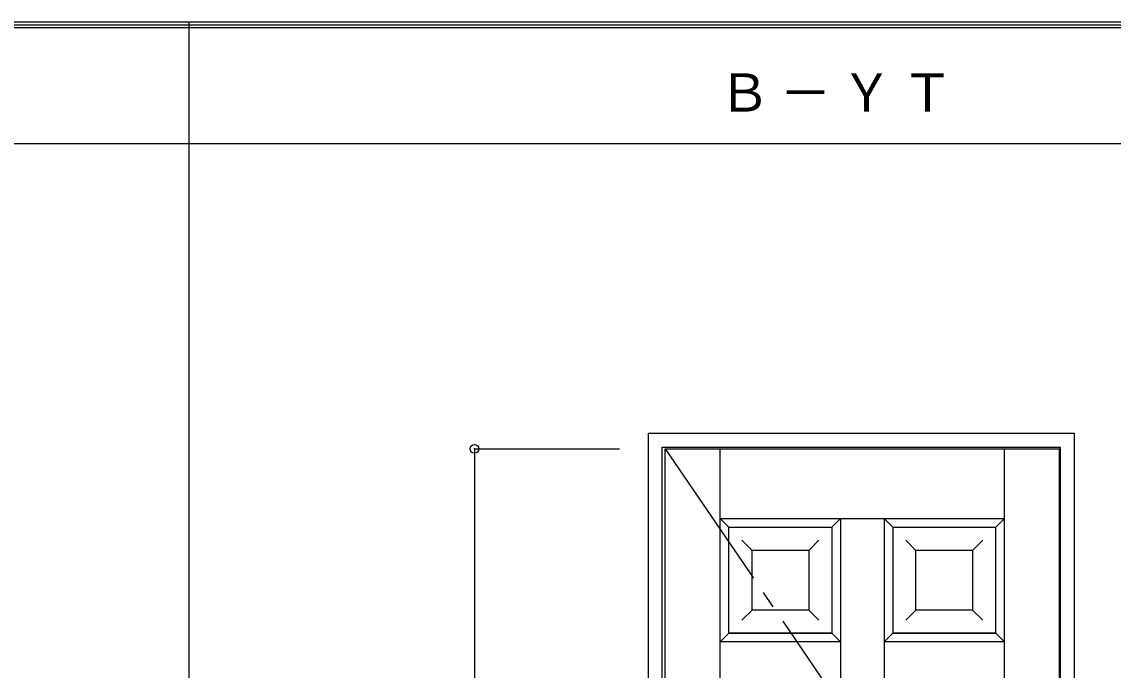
# Model space of a CAD drawing. Units: millimetres, scale not verified. Extents: x -6000 to 5700, y -4307 to 4175.
# Drawn here: x 917 to 2799, y 3056 to 4175 of the extents above; entities that cross this region are included whole.
import ezdxf

# ---------------------------------------------------------------- set-up
doc = ezdxf.new("R2010")
doc.units = ezdxf.units.MM
doc.header["$LTSCALE"] = 30
doc.header["$PDMODE"] = 32
doc.header["$PDSIZE"] = 15
doc.linetypes.add('CHAIN2', pattern=[12, 9, -1, 1, -1])
for name, color, linetype in [('0-2_扉', 7, 'Continuous'), ('0-4_枠', 3, 'Continuous'), ('0-7', 7, 'CHAIN2'), ('0-A_文字', 7, 'Continuous'), ('0-B_寸法', 7, 'Continuous'), ('F-1_枠', 6, 'Continuous')]:
    doc.layers.add(name, color=color, linetype=linetype)
doc.styles.add('ＭＳ ゴシック', font='')
doc.styles.get('ＭＳ ゴシック').set_extended_font_data('MS Gothic')

msp = doc.modelspace()

# ---------------------------------------------------------------- linework, layer by layer
at = {"layer": '0-2_扉'}
for p, q in [((2026.4, 1443), (2026.4, 3438)), ((2026.4, 3438), (2706.4, 3438)), ((2121.4, 2404.91), (2121.4, 3438)), ((2611.4, 1443), (2611.4, 3438)), ((2706.4, 1443), (2706.4, 3438)), ((2121.4, 3318), (2136.4, 3303)), ((2121.4, 3318), (2406.4, 3318)), ((2313.9, 3303), (2328.9, 3318)), ((2328.9, 3318), (2328.9, 1590)), ((2403.9, 3318), (2403.9, 1590)), ((2418.9, 3303), (2404.19, 3317.71)), ((2406.4, 3318), (2611.4, 3318)), ((2611.4, 3318), (2596.4, 3303)), ((2136.4, 3303), (2313.9, 3303)), ((2136.4, 3120), (2136.4, 3303)), ((2313.9, 3303), (2313.9, 3120)), ((2418.9, 3303), (2418.9, 3119.88)), ((2418.9, 3303), (2596.4, 3303)), ((2176.4, 3263), (2158.72, 3280.68)), ((2273.9, 3263), (2291.58, 3280.68)), ((2458.9, 3263), (2441.22, 3280.68)), ((2556.4, 3263), (2574.08, 3280.68)), ((2176.4, 3160), (2176.4, 3263)), ((2273.9, 3263), (2176.4, 3263)), ((2273.9, 3263), (2273.9, 3160)), ((2458.9, 3161.43), (2458.9, 3263)), ((2556.4, 3263), (2458.9, 3263)), ((2556.4, 3263), (2556.4, 3160)), ((2176.4, 3160), (2158.72, 3142.32)), ((2176.4, 3160), (2176.4, 3161.43)), ((2273.9, 3160), (2176.4, 3160)), ((2273.9, 3160), (2291.58, 3142.32)), ((2458.9, 3160), (2441.22, 3142.32)), ((2458.9, 3160), (2458.9, 3161.43)), ((2556.4, 3160), (2458.9, 3160)), ((2556.4, 3160), (2574.08, 3142.32)), ((2121.4, 3105), (2136.4, 3120)), ((2136.59, 3120), (2136.4, 3120)), ((2313.9, 3120), (2328.9, 3105)), ((2403.9, 3105), (2418.9, 3120)), ((2596.4, 3120), (2418.9, 3120)), ((2596.4, 3120), (2611.4, 3105)), ((2328.9, 3105), (2121.4, 3105)), ((2611.4, 3105), (2403.9, 3105))]:
    msp.add_line(p, q, dxfattribs=at)
for points in [[(2418.9, 3120), (2596.4, 3120), (2596.4, 3303)], [(2313.9, 3120), (2136.4, 3120), (2313.9, 3120)]]:
    msp.add_lwpolyline(points, dxfattribs=at)
at = {"layer": '0-4_枠'}
for p, q in [((1997.4, 3465), (2732.4, 3465)), ((1997.4, 1418), (1997.4, 3465)), ((2732.4, 1418), (2732.4, 3465)), ((2021.4, 3441), (2708.4, 3441)), ((2021.4, 1418), (2021.4, 3441)), ((2708.4, 1418), (2708.4, 3441))]:
    msp.add_line(p, q, dxfattribs=at)
at = {"layer": '0-7'}
msp.add_line((2026.4, 3438), (2706.4, 2440.5), dxfattribs=at)
at = {"layer": '0-B_寸法', "color": 4}
for q in [(1947.4, 3438), (1697.4, 1443)]:
    msp.add_line((1697.4, 3438), q, dxfattribs=at)
at = {"layer": '0-B_寸法'}
msp.add_point((1697.4, 3438), dxfattribs=at)
at = {"layer": 'F-1_枠'}
for p, q in [((-6000, 4175), (5700, 4175)), ((-6000, 4170), (5700, 4170)), ((-6000, 4165), (5700, 4165)), ((1204.8, 4175), (1204.8, -3790)), ((-6000, 3965), (5700, 3965))]:
    msp.add_line(p, q, dxfattribs=at)

# ---------------------------------------------------------------- texts
at = {"layer": '0-A_文字', "insert": (2118.1, 4020), "char_height": 65.98, "attachment_point": 7, "style": 'ＭＳ ゴシック'}
msp.add_mtext('\\T1.17;Ｂ－ＹＴ', dxfattribs=at)

doc.saveas('drawing.dxf')
